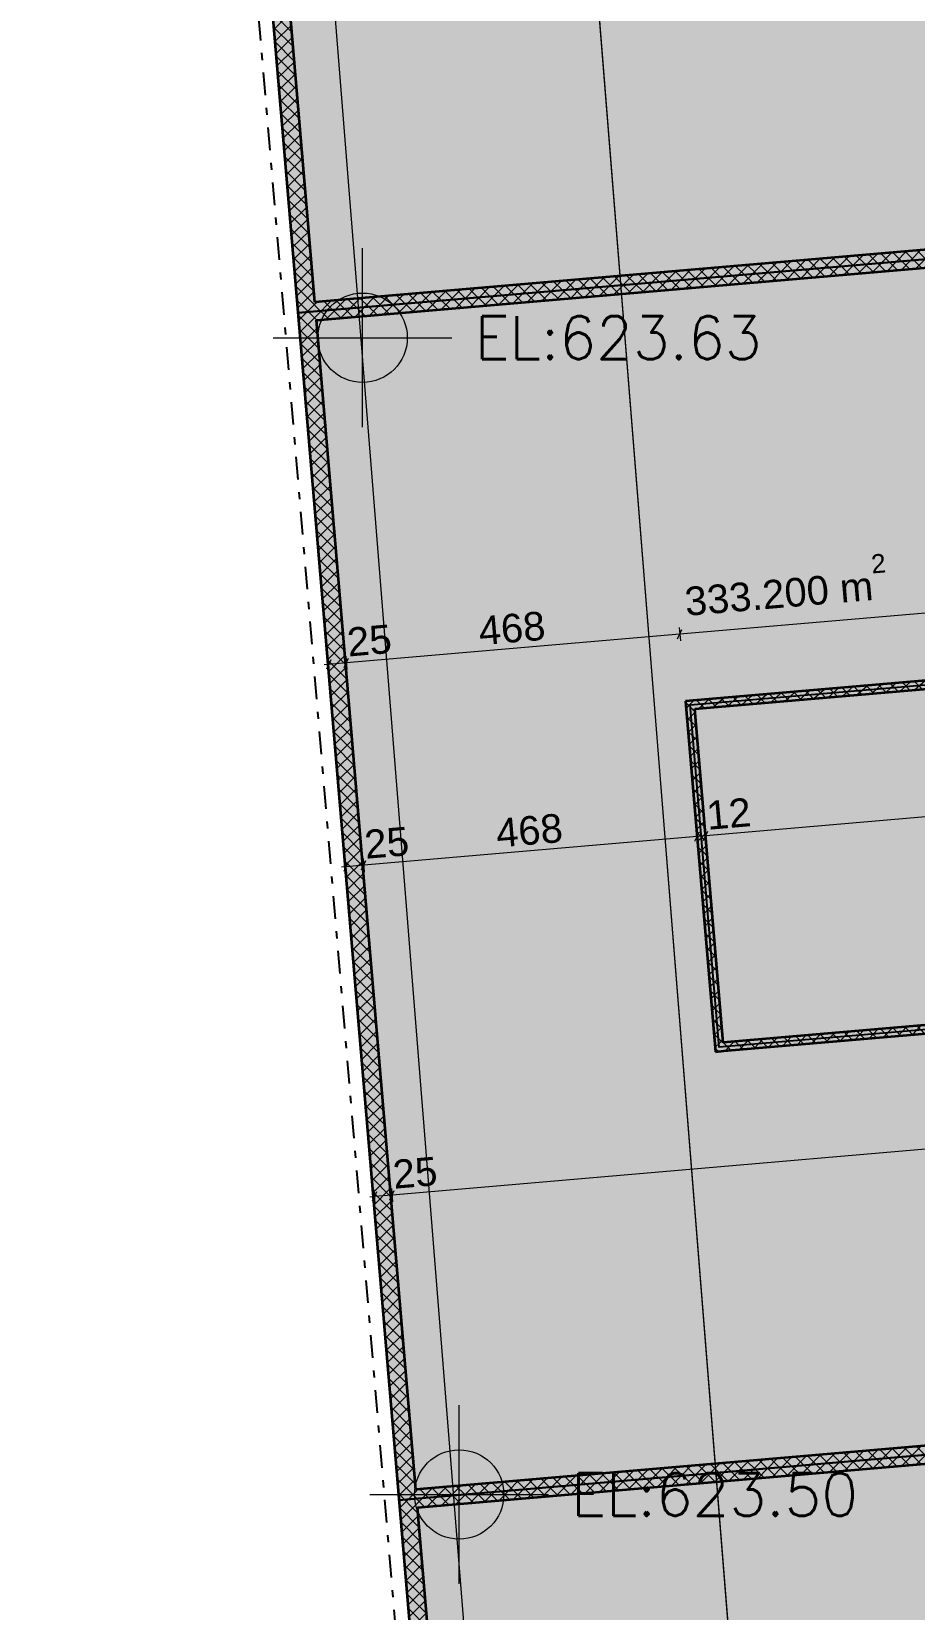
# Model space of a CAD drawing. Header units: metres. Extents: x 7516628 to 7516794, y 4692096 to 4692450.
# Drawn here: x 7516701.75 to 7516714.09, y 4692247.43 to 4692269.49 of the extents above; entities that cross this region are included whole.
import ezdxf

# ---------------------------------------------------------------- set-up
doc = ezdxf.new("R2010")
doc.units = ezdxf.units.M
doc.linetypes.add('Dot & Dashed', pattern=[670.277762413025, 317.49999999993, -176.38888888885, 0, -176.388873524245])
doc.linetypes.add('HIDDEN', pattern=[0.375, 0.25, -0.125])
for name, color, linetype, lineweight in [('2D Drafting - General_Pen_No__1', 7, 'Continuous', 0), ('dtm label', 1, 'Continuous', 0), ('Ndarjet', 1, 'Continuous', 0), ('New_2D Drafting - General_Pen_No__102', 254, 'Continuous', 0), ('New_2D Drafting - General_Pen_No__2', 8, 'Continuous', 0), ('New_2D Drafting - General_Pen_No__68', 20, 'Continuous', 0), ('New_Dimensioning - General', 7, 'Continuous', 0), ('New_Dimensioning - General_Pen_No__1', 7, 'Continuous', 0), ('New_Dimensioning - General_Pen_No__142', 8, 'Continuous', 0), ('New_Dimensioning - General_Pen_No__161', 251, 'Continuous', 0), ('New_Drawing & Figure_Pen_No__50', 134, 'Continuous', 0), ('New_Drawing & Figure_Pen_No__58', 12, 'Continuous', 0), ('New_Structural - Bearing', 7, 'Continuous', 0), ('New_Structural - Bearing_Pen_No__102', 254, 'Continuous', 0), ('New_Structural - Bearing_Pen_No__181', 254, 'Continuous', 0), ('New_Structural - Bearing_Pen_No__22', 8, 'Continuous', 0), ('parc-net-v2', 1, 'Continuous', 0), ('Parcela Baze', 7, 'Continuous', 0), ('projekt', 7, 'Continuous', 0)]:
    doc.layers.add(name, color=color, linetype=linetype, lineweight=lineweight)
doc.styles.add('GENERATED_STYLE_1', font='arial.ttf')
doc.styles.get("Standard").update_dxf_attribs({"font": 'simplex.shx'})
doc.dimstyles.new('GENERATED_STYLE__1', dxfattribs={"dimtxt": 400, "dimasz": 95, "dimexe": 0.18, "dimexo": 100000, "dimgap": 0, "dimtad": 1, "dimdec": 0, "dimlfac": 0.1, "dimzin": 0, "dimdsep": 46, "dimtxsty": 'GENERATED_STYLE_1', "dimblk": 'ARROWHEAD_2', "dimblk1": 'ARROWHEAD_2', "dimblk2": 'ARROWHEAD_2', "dimcen": 0.09, "dimclrd": 251, "dimclre": 251, "dimclrt": 7, "dimadec": 0, "dimazin": 0, "dimtfac": 1, "dimtdec": 4, "dimtmove": 0, "dimatfit": 3, "dimfxl": 1, "dimtolj": 1, "dimtzin": 0, "dimarcsym": 0})
pattern_1 = [(44.99999999999998, (0, 0), (-91.92387818248316, 91.92387818248324), []), (135.0000000000001, (0, 0), (91.9238781824829, 91.92387818248349), [])]

# ---------------------------------------------------------------- blocks, each defined once
blk = doc.blocks.new('Slab_31', base_point=(-3863.257726067821, -46951.26156539229))
at = {"layer": 'New_Structural - Bearing_Pen_No__181', "color": 254, "linetype": 'Continuous', "lineweight": 0, "flags": 128}
blk.add_lwpolyline([(-3863.257726067821, -46951.26156539229), (-23791.6893708756, -48648.32431564138), (-19548.63263606421, -98467.96358315441), (377.9263670328498, -96755.52447032201), (-3192.941559095743, -54822.7878604257), (-3600.221372978922, -50040.09806350222)], close=True, dxfattribs=at)
blk = doc.blocks.new('Wall_25', base_point=(-19549.19109321896, -98468.01127134264))
at = {"layer": 'New_Structural - Bearing_Pen_No__102', "linetype": 'Continuous', "lineweight": 13}
h = blk.add_hatch(dxfattribs=at)
h.set_pattern_fill('CONCRETE_BLOCK', color=254, style=0, pattern_type=2)
h.set_pattern_definition(pattern_1)
h.paths.add_polyline_path([(-23770.47687312031, -48897.42282518765), (-19549.19109321896, -98468.01127134264), (-19300.09265844045, -98446.79877995435), (-23521.39487367122, -48876.017333611)])
at = {"layer": 'New_Structural - Bearing_Pen_No__22', "color": 8, "linetype": 'Continuous', "lineweight": 35, "flags": 128}
for points in [[(-23791.68937087559, -48648.32431564137), (-19549.19109321896, -98468.01127134264)], [(-22139.61319418894, -65102.28926293144), (-23521.39487367122, -48876.017333611)], [(-20726.01276807379, -81702.20895657061), (-22118.40069643366, -65351.3877724777)], [(-19300.09265844045, -98446.79877995435), (-20704.80027031851, -81951.3074661169)]]:
    blk.add_lwpolyline(points, dxfattribs=at)
blk = doc.blocks.new('Wall_40', base_point=(-1036.961931843904, -80135.64130692))
at = {"layer": 'New_Structural - Bearing_Pen_No__102', "linetype": 'Continuous', "lineweight": 13}
h = blk.add_hatch(dxfattribs=at)
h.set_pattern_fill('CONCRETE_BLOCK', color=254, style=0, pattern_type=2)
h.set_pattern_definition(pattern_1)
h.paths.add_polyline_path([(-1296.647118724422, -80032.49728063038), (-20726.01276807379, -81702.2089565706), (-20704.8002703185, -81951.30746611688), (-1275.440753515472, -80281.59631719255)])
at = {"layer": 'New_Structural - Bearing_Pen_No__22', "color": 8, "linetype": 'Continuous', "lineweight": 35, "flags": 128}
for points in [[(-1296.647118724422, -80032.49728063038), (-20726.01276807379, -81702.2089565706)], [(-20704.8002703185, -81951.30746611688), (-1275.440753515472, -80281.59631719255)]]:
    blk.add_lwpolyline(points, dxfattribs=at)
blk = doc.blocks.new('Wall_41', base_point=(-2450.15368519416, -63535.68649295316))
at = {"layer": 'New_Structural - Bearing_Pen_No__102', "linetype": 'Continuous', "lineweight": 13}
h = blk.add_hatch(dxfattribs=at)
h.set_pattern_fill('CONCRETE_BLOCK', color=254, style=0, pattern_type=2)
h.set_pattern_definition(pattern_1)
h.paths.add_polyline_path([(-2709.83887207468, -63432.54246666354), (-22139.61319418894, -65102.28926293144), (-22118.40069643366, -65351.3877724777), (-2688.63250686573, -63681.64150322569)])
at = {"layer": 'New_Structural - Bearing_Pen_No__22', "color": 8, "linetype": 'Continuous', "lineweight": 35, "flags": 128}
for points in [[(-2709.83887207468, -63432.54246666354), (-22139.61319418894, -65102.28926293144)], [(-22118.40069643366, -65351.3877724777), (-2688.63250686573, -63681.64150322569)]]:
    blk.add_lwpolyline(points, dxfattribs=at)
blk = doc.blocks.new('Wall_60', base_point=(-1946.810205041335, -69448.17431113732))
at = {"layer": 'New_Structural - Bearing_Pen_No__102', "linetype": 'Continuous', "lineweight": 13}
h = blk.add_hatch(dxfattribs=at)
h.set_pattern_fill('CONCRETE_BLOCK', color=254, style=0, pattern_type=2)
h.set_pattern_definition(pattern_1)
h.paths.add_polyline_path([(-16826.22647943106, -70787.0957304561), (-2190.802681667229, -69529.36357190368), (-2200.981736967527, -69409.79603435386), (-16836.4084783536, -70667.52844587388)])
h = blk.add_hatch(dxfattribs=at)
h.set_pattern_fill('CONCRETE_BLOCK', color=254, style=0, pattern_type=2)
h.set_pattern_definition(pattern_1)
h.paths.add_polyline_path([(-16836.40847758734, -70667.52844536272), (-16955.96783808916, -70677.80308139486), (-16826.22647943106, -70787.0957304561)])
h = blk.add_hatch(dxfattribs=at)
h.set_pattern_fill('CONCRETE_BLOCK', color=254, style=0, pattern_type=2)
h.set_pattern_definition(pattern_1)
h.paths.add_polyline_path([(-16826.22647943105, -70787.09573038077), (-16955.96783808916, -70677.80308131951), (-16945.78583993288, -70797.3703664129)])
at = {"layer": 'New_Structural - Bearing_Pen_No__22', "color": 8, "linetype": 'Continuous', "lineweight": 35, "flags": 128}
for points in [[(-2200.981736967527, -69409.79603435386), (-16955.96783808916, -70677.80308183067)], [(-16826.22647943106, -70787.0957304561), (-2190.802681667229, -69529.36357190368)], [(-16955.96783808915, -70677.80308183069), (-16945.78583916662, -70797.37036641291)]]:
    blk.add_lwpolyline(points, dxfattribs=at)
blk = doc.blocks.new('Wall_61', base_point=(-16891.09715876011, -70732.4494061434))
at = {"layer": 'New_Structural - Bearing_Pen_No__102', "linetype": 'Continuous', "lineweight": 13}
h = blk.add_hatch(dxfattribs=at)
h.set_pattern_fill('CONCRETE_BLOCK', color=254, style=0, pattern_type=2)
h.set_pattern_definition(pattern_1)
h.paths.add_polyline_path([(-16429.12864369846, -75450.21839362274), (-16826.22647943105, -70787.0957304561), (-16945.78583916661, -70797.3703664129), (-16548.68800343403, -75460.4930295795)])
h = blk.add_hatch(dxfattribs=at)
h.set_pattern_fill('CONCRETE_BLOCK', color=254, style=0, pattern_type=2)
h.set_pattern_definition(pattern_1)
h.paths.add_polyline_path([(-16548.68800343403, -75460.49302984866), (-16538.5060052996, -75580.06031416176), (-16429.1286440504, -75450.21839362274)])
h = blk.add_hatch(dxfattribs=at)
h.set_pattern_fill('CONCRETE_BLOCK', color=254, style=0, pattern_type=2)
h.set_pattern_definition(pattern_1)
h.paths.add_polyline_path([(-16538.50600451149, -75580.06031416176), (-16418.94664512786, -75569.78567793583), (-16429.12864326228, -75450.21839362274)])
at = {"layer": 'New_Structural - Bearing_Pen_No__22', "color": 8, "linetype": 'Continuous', "lineweight": 35, "flags": 128}
for points in [[(-16945.78583916662, -70797.37036641291), (-16538.50600451149, -75580.06031416175)], [(-16429.12864369846, -75450.21839362274), (-16826.22647943106, -70787.0957304561)], [(-16538.50600451149, -75580.06031416175), (-16418.94664477592, -75569.78567820495)]]:
    blk.add_lwpolyline(points, dxfattribs=at)
blk = doc.blocks.new('Wall_62', base_point=(-16483.81732410498, -75515.13935389224))
at = {"layer": 'New_Structural - Bearing_Pen_No__102', "linetype": 'Continuous', "lineweight": 13}
h = blk.add_hatch(dxfattribs=at)
h.set_pattern_fill('CONCRETE_BLOCK', color=254, style=0, pattern_type=2)
h.set_pattern_definition(pattern_1)
h.paths.add_polyline_path([(-16429.12864369846, -75450.21843917965), (-16418.94667217541, -75569.78567820496), (-1783.640591866296, -74312.06362545842), (-1793.819726334527, -74192.49616819814)])
at = {"layer": 'New_Structural - Bearing_Pen_No__22', "color": 8, "linetype": 'Continuous', "lineweight": 35, "flags": 128}
for points in [[(-1793.819647166593, -74192.49610080454), (-16429.12864369846, -75450.21839362274)], [(-16418.94664477592, -75569.78567820495), (-1783.640591866296, -74312.06363835438)]]:
    blk.add_lwpolyline(points, dxfattribs=at)
blk = doc.blocks.new('*D858')
at = {"layer": 'New_Dimensioning - General_Pen_No__142', "color": 8, "linetype": 'Continuous', "lineweight": 13}
for p, q in [((-2298.693674600426, -68539.79633293676), (-2237.492692567471, -68409.07614216748)), ((-17066.85354715208, -69808.93550177924), (-17005.65256511913, -69678.21531100995))]:
    blk.add_line(p, q, dxfattribs=at)
at = {"layer": 'New_Dimensioning - General_Pen_No__161', "color": 251, "linetype": 'Continuous', "lineweight": 13}
for p, q in [((-2276.120240515841, -68381.03051579477), (-2260.066126652056, -68567.84195930947)), ((-2268.093183583948, -68474.43623755212), (-17036.2530561356, -69743.5754063946)), ((-2019.011343451961, -68453.0307596668), (-2268.093183583948, -68474.43623755212)), ((-17044.28011306749, -69650.16968463725), (-17028.22599920371, -69836.98112815195)), ((-17036.2530561356, -69743.5754063946), (-21699.2386345944, -70144.30086524942))]:
    blk.add_line(p, q, dxfattribs=at)
at = {"layer": 'New_Dimensioning - General_Pen_No__1', "color": 7, "lineweight": 13, "insert": (-10342.88633764876, -69088.06914109169), "char_height": 400, "attachment_point": 7, "rotation": 4.91178982775022, "style": 'GENERATED_STYLE_1'}
blk.add_mtext('\\A1;1,482', dxfattribs=at)
blk = doc.blocks.new('ARROWHEAD_2')
at = {"color": 0, "linetype": 'Continuous', "lineweight": 0}
for p, q in [((0, 0), (-1, 0)), ((-0.3781315, -0.6550000000000001), (0.3781315, 0.6550000000000001))]:
    blk.add_line(p, q, dxfattribs=at)
blk = doc.blocks.new('*D859')
at = {"layer": 'New_Dimensioning - General_Pen_No__142', "color": 8, "linetype": 'Continuous', "lineweight": 13}
for p, q in [((-17066.85354715208, -69808.93550177924), (-17005.65256511913, -69678.21531100995)), ((-21729.83912561088, -70209.66096063406), (-21668.63814357793, -70078.94076986477))]:
    blk.add_line(p, q, dxfattribs=at)
at = {"layer": 'New_Dimensioning - General_Pen_No__161', "color": 251, "linetype": 'Continuous', "lineweight": 13}
for p, q in [((-17044.28011306749, -69650.16968463725), (-17028.22599920371, -69836.98112815195)), ((-17036.2530561356, -69743.5754063946), (-21699.2386345944, -70144.30086524942)), ((-21699.2386345944, -70144.30086524942), (-21948.38470848661, -70165.71186322538)), ((-21707.2656915263, -70050.89514349207), (-21691.21157766252, -70237.70658700677))]:
    blk.add_line(p, q, dxfattribs=at)
at = {"layer": 'New_Dimensioning - General_Pen_No__1', "color": 7, "lineweight": 13, "char_height": 400, "attachment_point": 7, "rotation": 4.91178982775022, "style": 'GENERATED_STYLE_1'}
for s, insert in [('\\A1;468', (-19830.54904268029, -69903.41543092305)), ('\\A1;25', (-21670.09606545333, -70061.50155672863))]:
    blk.add_mtext(s, dxfattribs=dict(at, insert=insert))
blk = doc.blocks.new('*D860')
at = {"layer": 'New_Dimensioning - General_Pen_No__142', "color": 8, "linetype": 'Continuous', "lineweight": 13}
for p, q in [((-21917.78421747013, -70100.35176784074), (-21978.98519950308, -70231.07195861003)), ((-21729.83912561088, -70209.66096063406), (-21668.63814357793, -70078.94076986477))]:
    blk.add_line(p, q, dxfattribs=at)
at = {"layer": 'New_Dimensioning - General_Pen_No__161', "color": 251, "linetype": 'Continuous', "lineweight": 13}
for p, q in [((-21956.4117654185, -70072.30614146803), (-21940.35765155472, -70259.11758498273)), ((-21699.2386345944, -70144.30086524942), (-21948.38470848661, -70165.71186322538)), ((-21948.38470848661, -70165.71186322538), (-22009.2852390724, -70170.94550434497))]:
    blk.add_line(p, q, dxfattribs=at)
blk = doc.blocks.new('*D865')
at = {"layer": 'New_Dimensioning - General_Pen_No__142', "color": 8, "linetype": 'Continuous', "lineweight": 13}
for p, q in [((-2055.68123252437, -71367.576519464), (-1994.480250491415, -71236.8563286947)), ((-1806.599392392385, -71346.17104157867), (-1745.398410359429, -71215.45085080937))]:
    blk.add_line(p, q, dxfattribs=at)
at = {"layer": 'New_Dimensioning - General_Pen_No__161', "color": 251, "linetype": 'Continuous', "lineweight": 13}
for p, q in [((-2033.107798439785, -71208.81070232199), (-2017.053684576, -71395.62214583669)), ((-2025.080741507892, -71302.21642407935), (-16673.77388827427, -72561.08891769782)), ((-1775.998901375906, -71280.810946194), (-2025.080741507892, -71302.21642407935))]:
    blk.add_line(p, q, dxfattribs=at)
blk = doc.blocks.new('*D866')
at = {"layer": 'New_Dimensioning - General_Pen_No__142', "color": 8, "linetype": 'Continuous', "lineweight": 13}
for p, q in [((-2055.68123252437, -71367.576519464), (-1994.480250491415, -71236.8563286947)), ((-16704.37437929075, -72626.44901308249), (-16643.17339725779, -72495.72882231318))]:
    blk.add_line(p, q, dxfattribs=at)
at = {"layer": 'New_Dimensioning - General_Pen_No__161', "color": 251, "linetype": 'Continuous', "lineweight": 13}
for p, q in [((-2025.080741507892, -71302.21642407935), (-16673.77388827427, -72561.08891769782)), ((-16673.77388827427, -72561.08891769782), (-16793.24061405955, -72571.35559292181)), ((-16681.80094520616, -72467.68319594048), (-16665.74683134238, -72654.49463945518))]:
    blk.add_line(p, q, dxfattribs=at)
at = {"layer": 'New_Dimensioning - General_Pen_No__1', "color": 7, "lineweight": 13, "char_height": 400, "attachment_point": 7, "rotation": 4.91178982775022, "style": 'GENERATED_STYLE_1'}
for s, insert in [('\\A1;1,470', (-10040.14053268007, -71910.71599000692)), ('\\A1;12', (-16644.63131913318, -72478.28960917702))]:
    blk.add_mtext(s, dxfattribs=dict(at, insert=insert))
blk = doc.blocks.new('*D867')
at = {"layer": 'New_Dimensioning - General_Pen_No__142', "color": 8, "linetype": 'Continuous', "lineweight": 13}
for p, q in [((-16823.84110507602, -72636.71568830646), (-16762.64012304307, -72505.99549753717)), ((-16704.37437929075, -72626.44901308249), (-16643.17339725779, -72495.72882231318))]:
    blk.add_line(p, q, dxfattribs=at)
at = {"layer": 'New_Dimensioning - General_Pen_No__161', "color": 251, "linetype": 'Continuous', "lineweight": 13}
for p, q in [((-16793.24061405955, -72571.35559292181), (-21456.22619251835, -72972.08105177664)), ((-16801.26767099144, -72477.94987116447), (-16785.21355712766, -72664.76131467917)), ((-16673.77388827427, -72561.08891769782), (-16793.24061405955, -72571.35559292181))]:
    blk.add_line(p, q, dxfattribs=at)
blk = doc.blocks.new('*D868')
at = {"layer": 'New_Dimensioning - General_Pen_No__142', "color": 8, "linetype": 'Continuous', "lineweight": 13}
for p, q in [((-16823.84110507602, -72636.71568830646), (-16762.64012304307, -72505.99549753717)), ((-21486.82668353483, -73037.44114716128), (-21425.62570150187, -72906.72095639199))]:
    blk.add_line(p, q, dxfattribs=at)
at = {"layer": 'New_Dimensioning - General_Pen_No__161', "color": 251, "linetype": 'Continuous', "lineweight": 13}
for p, q in [((-16793.24061405955, -72571.35559292181), (-21456.22619251835, -72972.08105177664)), ((-16801.26767099144, -72477.94987116447), (-16785.21355712766, -72664.76131467917)), ((-21456.22619251835, -72972.08105177664), (-21705.37226641056, -72993.4920497526)), ((-21464.25324945024, -72878.6753300193), (-21448.19913558646, -73065.486773534))]:
    blk.add_line(p, q, dxfattribs=at)
at = {"layer": 'New_Dimensioning - General_Pen_No__1', "color": 7, "lineweight": 13, "char_height": 400, "attachment_point": 7, "rotation": 4.91178982775022, "style": 'GENERATED_STYLE_1'}
for s, insert in [('\\A1;468', (-19587.53660060424, -72731.19561745027)), ('\\A1;25', (-21427.08362337726, -72889.28174325585))]:
    blk.add_mtext(s, dxfattribs=dict(at, insert=insert))
blk = doc.blocks.new('*D869')
at = {"layer": 'New_Dimensioning - General_Pen_No__142', "color": 8, "linetype": 'Continuous', "lineweight": 13}
for p, q in [((-21674.77177539408, -72928.13195436796), (-21735.97275742703, -73058.85214513725)), ((-21486.82668353483, -73037.44114716128), (-21425.62570150187, -72906.72095639199))]:
    blk.add_line(p, q, dxfattribs=at)
at = {"layer": 'New_Dimensioning - General_Pen_No__161', "color": 251, "linetype": 'Continuous', "lineweight": 13}
for p, q in [((-21705.37226641056, -72993.4920497526), (-21766.27279699635, -72998.7256908722)), ((-21713.39932334245, -72900.08632799526), (-21697.34520947867, -73086.89777150995)), ((-21456.22619251835, -72972.08105177664), (-21705.37226641056, -72993.4920497526)), ((-21464.25324945024, -72878.6753300193), (-21448.19913558646, -73065.486773534))]:
    blk.add_line(p, q, dxfattribs=at)
blk = doc.blocks.new('*D871')
at = {"layer": 'New_Dimensioning - General_Pen_No__142', "color": 8, "linetype": 'Continuous', "lineweight": 13}
for p, q in [((-1659.248088642754, -75980.61517696735), (-1598.047106609799, -75849.89498619805)), ((-21090.39353965321, -77650.47980466465), (-21029.19255762026, -77519.75961389535))]:
    blk.add_line(p, q, dxfattribs=at)
at = {"layer": 'New_Dimensioning - General_Pen_No__161', "color": 251, "linetype": 'Continuous', "lineweight": 13}
for p, q in [((-1636.674654558168, -75821.84935982536), (-1620.620540694384, -76008.66080334006)), ((-1628.647597626276, -75915.25508158268), (-21059.79304863673, -77585.11970928)), ((-1379.565757494291, -75893.84960369738), (-1628.647597626276, -75915.25508158268)), ((-21067.82010556863, -77491.71398752264), (-21051.76599170484, -77678.52543103734))]:
    blk.add_line(p, q, dxfattribs=at)
at = {"layer": 'New_Dimensioning - General_Pen_No__1', "color": 7, "lineweight": 13, "char_height": 400, "attachment_point": 7, "rotation": 4.91178982775022, "style": 'GENERATED_STYLE_1'}
for s, insert in [('\\A1;1,950', (-12034.93354092049, -76729.25071454968)), ('\\A1;25', (-21030.65047949565, -77502.32040075918))]:
    blk.add_mtext(s, dxfattribs=dict(at, insert=insert))
blk = doc.blocks.new('*D872')
at = {"layer": 'New_Dimensioning - General_Pen_No__142', "color": 8, "linetype": 'Continuous', "lineweight": 13}
for p, q in [((-21278.33863151246, -77541.1706118713), (-21339.53961354541, -77671.8908026406)), ((-21090.39353965321, -77650.47980466465), (-21029.19255762026, -77519.75961389535))]:
    blk.add_line(p, q, dxfattribs=at)
at = {"layer": 'New_Dimensioning - General_Pen_No__161', "color": 251, "linetype": 'Continuous', "lineweight": 13}
for p, q in [((-1628.647597626276, -75915.25508158268), (-21059.79304863673, -77585.11970928)), ((-21308.93912252894, -77606.53070725595), (-21369.83965311473, -77611.76434837554)), ((-21316.96617946083, -77513.12498549861), (-21300.91206559705, -77699.93642901331)), ((-21059.79304863673, -77585.11970928), (-21308.93912252894, -77606.53070725595)), ((-21067.82010556863, -77491.71398752264), (-21051.76599170484, -77678.52543103734))]:
    blk.add_line(p, q, dxfattribs=at)
blk = doc.blocks.new('A$C11597C86')
at = {"layer": 'New_2D Drafting - General_Pen_No__102', "linetype": 'Continuous', "lineweight": 0}
for points in [[(102246.2048661957, -44331.74291428394), (122175.8633624173, -42634.5917073786), (123588.2382748835, -59234.61576216276), (103660.3634926026, -60931.61507322564)], [(103660.3634926026, -60931.61507322566), (123588.2382748836, -59234.61576216277), (125001.8387009992, -75834.53545580183), (105073.9639187183, -77531.5347668647)], [(105073.9639187182, -77531.53476686472), (125001.8387009991, -75834.53545580183), (126415.8206041041, -92438.9430689646), (106489.2613441439, -94151.38233528718)]]:
    blk.add_hatch(color=7, dxfattribs=at).paths.add_polyline_path(points)
at = {"layer": 'New_2D Drafting - General_Pen_No__2', "color": 8, "linetype": 'Continuous', "lineweight": 15, "flags": 128}
for points in [[(102246.2048661957, -44331.74291428394), (122175.8633624173, -42634.5917073786), (123588.2382748835, -59234.61576216276), (103660.3634926026, -60931.61507322564)], [(103660.3634926026, -60931.61507322566), (123588.2382748836, -59234.61576216277), (125001.8387009992, -75834.53545580183), (105073.9639187183, -77531.5347668647)], [(105073.9639187182, -77531.53476686472), (125001.8387009991, -75834.53545580183), (126415.8206041041, -92438.9430689646), (106489.2613441439, -94151.38233528718)]]:
    blk.add_lwpolyline(points, close=True, dxfattribs=at)
at = {"layer": 'New_2D Drafting - General_Pen_No__68', "color": 20, "linetype": 'HIDDEN', "lineweight": 20}
blk.add_line((105064.7931232265, -77532.32244671356), (131393.8267704448, -75269.67035140668), dxfattribs=at)
at = {"layer": 'New_Drawing & Figure_Pen_No__50', "color": 134, "linetype": 'Continuous', "lineweight": 25, "flags": 128}
for points in [[(103659.8052923109, -60931.66260792334), (123588.2382748833, -59234.61576216281), (123085.0779791528, -53326.00088921668), (108139.1718924425, -54598.75037251457), (107731.8920577865, -49816.06042476662), (122679.0236581471, -48543.2065803252), (122174.5487985268, -42619.15027762827), (102246.2048661957, -44331.74291428394)], [(105073.405718426, -77531.58230156275), (125000.9323052273, -75819.05990556256), (124498.678405268, -69925.92058285605), (109552.7723185577, -71198.67006615395), (109145.4924839017, -66415.980118406), (124091.398570613, -65143.23063510901), (123588.2382748833, -59234.61576216281), (103659.8052923108, -60931.6626079233)], [(106488.7031438523, -94151.42986998524), (126415.8206041041, -92438.9430689646), (125912.2788313832, -86525.8402764954), (125908.1868922889, -86469.69025845766), (110962.5823039384, -87754.07858772825), (110554.8504104659, -82966.08011013546), (125500.0345123383, -81681.72791643323), (125000.9323052273, -75819.05990556256), (105073.405718426, -77531.5823015627)]]:
    blk.add_lwpolyline(points, close=True, dxfattribs=at)
at = {"layer": 'New_Drawing & Figure_Pen_No__58', "color": 12, "linetype": 'Dot & Dashed', "lineweight": 25, "flags": 128}
blk.add_lwpolyline([(161005.8051674019, -220534.1344569164), (148309.774087315, -77907.97802007513), (141260.6769173913, 6886.755578277519), (128599.2923959443, 55612.90617454289), (128534.1880264237, 55593.04050804586), (114816.745336399, 109356.5002997921), (71029.62683871241, 102087.9389638918), (68551.81324016082, 101645.5140968806), (73235.96296273952, 84668.7787698039), (85462.02147193305, 42989.53474633628), (97305.90392089885, -251.6444413792105), (101619.7241700952, -39309.5133008634), (117916.4039520989, -230737.2355518143)], close=True, dxfattribs=at)
at = {"layer": 'New_Structural - Bearing', "color": 254, "linetype": 'Continuous', "lineweight": 0}
blk.add_blockref('Slab_31', (122174.6365110034, -42634.68016403486), dxfattribs=at)
at = {"layer": 'New_Structural - Bearing', "color": 8, "lineweight": 35}
for name, p in [('Wall_25', (106488.7031438523, -94151.42986998521)), ('Wall_41', (123587.7405518771, -59219.10509159573)), ('Wall_60', (124091.0840320299, -65131.5929097799)), ('Wall_61', (109146.7970783112, -66415.86800478597)), ('Wall_62', (109554.0769129663, -71198.55795253481)), ('Wall_40', (125000.9323052273, -75819.05990556256))]:
    blk.add_blockref(name, p, dxfattribs=at)
at = {"layer": '2D Drafting - General_Pen_No__1', "color": 7, "lineweight": 13, "insert": (109090.0982134961, -65176.20938372163), "char_height": 400, "attachment_point": 7, "rotation": 4.867397360831469, "style": 'GENERATED_STYLE_1'}
blk.add_mtext('{\\fArial|b0|i0|c0|p0;333.200 m{\\H0.66x;\\S2^  ;}}', dxfattribs=at)
at = {"layer": 'New_Dimensioning - General', "color": 251, "linetype": 'Continuous', "lineweight": 13}
for base, p1, p2, picture, middle in [((104978.1011884345, -73268.53830792257), (122433.8998020538, -48612.82735657929), (103126.1548511599, -51718.6245902629), '*D871', (114653.4137163641, -72156.03382048609)), ((109001.6411809356, -65426.99400503717), (122433.8998020538, -48612.82735657929), (109081.9263989821, -66361.22168047325), '*D858', (116345.4609196358, -64514.8522470281)), ((109364.120348797, -68244.5075163404), (122433.8998020538, -48612.82735657929), (109211.6677576402, -66470.51432909867), '*D866', (116648.2067246045, -67337.49909594332)), ((124012.8134955634, -66985.63502272192), (122682.9992877471, -48591.62720879354), (122433.8998020538, -48612.82735657929), '*D865', (124577.2076258938, -66656.1003502325)), ((104089.5095285846, -65849.13046186796), (103126.1548511599, -51718.6245902629), (102884.1156897714, -51822.73417845675), '*D860', (104653.9678926753, -65519.59026928791)), ((104332.5219706607, -68676.91064839518), (103126.1548511599, -51718.6245902629), (102884.1156897714, -51822.73417845675), '*D869', (104896.9803347513, -68347.37045581514)), ((104728.9551145423, -73289.94930589852), (103126.1548511599, -51718.6245902629), (102884.1156897714, -51822.73417845675), '*D872', (105293.413478633, -72960.40911331848)), ((104338.6556024769, -65827.71946389199), (109081.9263989821, -66361.22168047325), (103126.1548511599, -51718.6245902629), '*D859', (106645.1619476364, -65348.47197224032)), ((104581.6680445529, -68655.49965041921), (109081.9263989821, -66361.22168047325), (103126.1548511599, -51718.6245902629), '*D868', (106888.1743897124, -68176.25215876756)), ((109244.6536230117, -68254.77419156439), (109211.6677576402, -66470.51432909867), (109081.9263989821, -66361.22168047325), '*D867', (109679.4326389954, -67936.3783217363))]:
    dim = blk.add_linear_dim(base=base, p1=p1, p2=p2, angle=184.9117898277761, dimstyle='GENERATED_STYLE__1', dxfattribs=at)
    dim.commit()
    dim.dimension.update_dxf_attribs({"geometry": picture, "text_midpoint": middle, "dimtype": 128, "text_rotation": 4.91178982775022, "insert": (126037.8942370713, 4316.581401357427)})

msp = doc.modelspace()

# ---------------------------------------------------------------- block references
at = {"layer": 'projekt', "xscale": 0.001, "yscale": 0.001, "zscale": 0.001}
msp.add_blockref('A$C11597C86', (7516601.810596049, 4692326.488235551), dxfattribs=at)

# ---------------------------------------------------------------- next in the draw order: linework, layer by layer
at = {"layer": 'dtm label', "color": 1, "linetype": 'Continuous', "lineweight": 0}
for p, q in [((7516706.376659477, 4692263.956610123, 623.6346498600275), (7516706.376659477, 4692266.456610123, 623.6346498600275)), ((7516705.126659476, 4692265.206610122, 623.6346498600275), (7516707.626659476, 4692265.206610122, 623.6346498600275)), ((7516707.727429118, 4692247.784405088, 623.5022180239091), (7516707.727429118, 4692250.284405088, 623.5022180239091)), ((7516706.477429117, 4692249.034405088, 623.5022180239091), (7516708.977429118, 4692249.034405088, 623.5022180239091))]:
    msp.add_line(p, q, dxfattribs=at)
for centre in [(7516706.376659477, 4692265.206610122, 623.6346498600275), (7516707.727429118, 4692249.034405088, 623.5022180239091)]:
    msp.add_circle(centre, 0.625, dxfattribs=at)
at = {"layer": 'Ndarjet', "flags": 128}
msp.add_lwpolyline([(7516699.873, 4692342.483), (7516704.09810182, 4692327.177662318), (7516708.274306883, 4692287.523889129), (7516708.606297052, 4692283.153949954), (7516712.608854355, 4692233.174606919)], dxfattribs=at)
at = {"layer": 'parc-net-v2', "flags": 128}
msp.add_lwpolyline([(7516676.160763105, 4692429.203592237), (7516677.913665148, 4692422.496180746), (7516680.661144176, 4692412.584780189), (7516681.749, 4692408.701), (7516688.162, 4692385.487), (7516692.838000001, 4692368.980999999), (7516694.953, 4692361.797), (7516696.920000001, 4692353.097), (7516699.873, 4692342.483), (7516704.09810182, 4692327.177662318), (7516708.274306883, 4692287.523889129), (7516708.606297052, 4692283.153949954), (7516712.608854355, 4692233.174606919)], dxfattribs=at)
at = {"layer": 'Parcela Baze', "flags": 128}
for points in [[(7516751.06, 4692248.59), (7516735.21, 4692261.76), (7516704.59, 4692287.19), (7516717.139999999, 4692130.480000001), (7516739.530000001, 4692135.32), (7516760.349999999, 4692138.04)], [(7516751.06, 4692248.59), (7516735.21, 4692261.76), (7516704.59, 4692287.19), (7516717.139999999, 4692130.480000002), (7516739.530000002, 4692135.32), (7516760.349999999, 4692138.04)]]:
    msp.add_lwpolyline(points, close=True, dxfattribs=at)

# ---------------------------------------------------------------- next in the draw order: texts
at = {"layer": 'dtm label', "color": 1, "linetype": 'Continuous', "lineweight": 0, "char_height": 0.6, "attachment_point": 4}
for s, insert in [('EL:623.63', (7516707.944159476, 4692265.206610122, 623.6346498600275)), ('EL:623.50', (7516709.294929118, 4692249.034405088, 623.5022180239091))]:
    msp.add_mtext(s, dxfattribs=dict(at, insert=insert))

doc.saveas('drawing.dxf')
